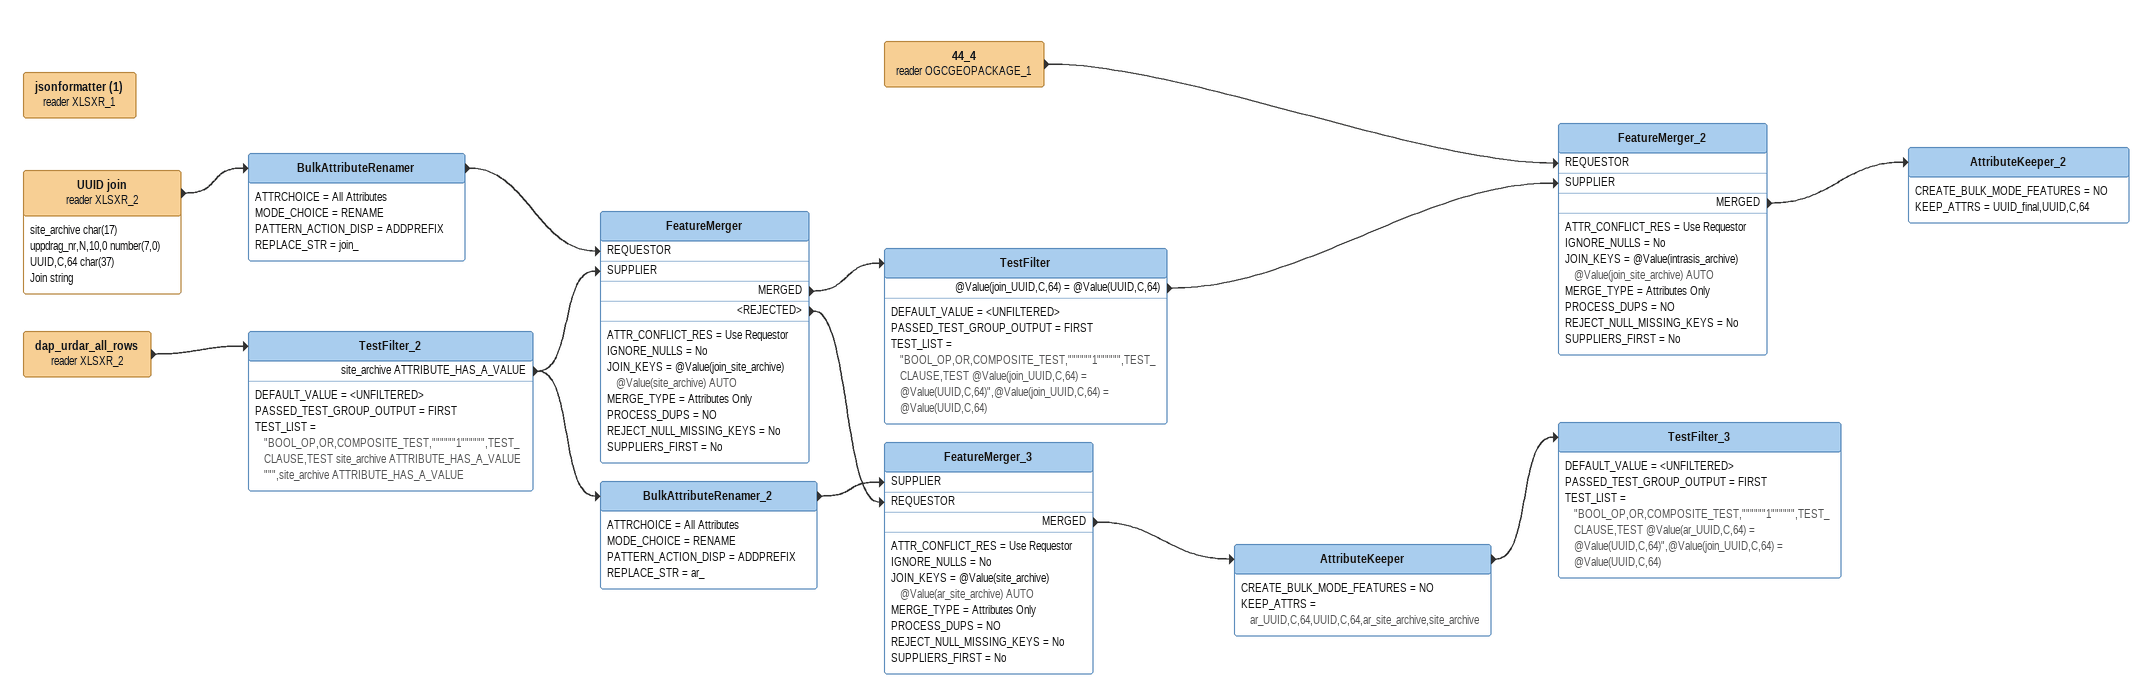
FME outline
jsonformatter (1) (reader XLSXR_1)
dap_urdar_all_rows (reader XLSXR_2)
    -> TestFilter_2
TestFilter_2
    DEFAULT_VALUE = <UNFILTERED>
    PASSED_TEST_GROUP_OUTPUT = FIRST
    TEST_LIST = "BOOL_OP,OR,COMPOSITE_TEST,""""""1"""""",TEST_CLAUSE,TEST site_archive ATTRIBUTE_HAS_A_VALUE """,site_archive ATTRIBUTE_HAS_A_VALUE
    site_archive ATTRIBUTE_HAS_A_VALUE -> FeatureMerger [SUPPLIER]
    site_archive ATTRIBUTE_HAS_A_VALUE -> BulkAttributeRenamer_2
BulkAttributeRenamer_2
    ATTRCHOICE = All Attributes
    MODE_CHOICE = RENAME
    PATTERN_ACTION_DISP = ADDPREFIX
    REPLACE_STR = ar_
    -> FeatureMerger_3 [SUPPLIER]
UUID join (reader XLSXR_2)
    attributes: site_archive char(17), uppdrag_nr,N,10,0 number(7,0), UUID,C,64 char(37), Join string
    -> BulkAttributeRenamer
BulkAttributeRenamer
    ATTRCHOICE = All Attributes
    MODE_CHOICE = RENAME
    PATTERN_ACTION_DISP = ADDPREFIX
    REPLACE_STR = join_
    -> FeatureMerger [REQUESTOR]
FeatureMerger
    ATTR_CONFLICT_RES = Use Requestor
    IGNORE_NULLS = No
    JOIN_KEYS = @Value(join_site_archive) @Value(site_archive) AUTO
    MERGE_TYPE = Attributes Only
    PROCESS_DUPS = NO
    REJECT_NULL_MISSING_KEYS = No
    SUPPLIERS_FIRST = No
    MERGED -> TestFilter
    <REJECTED> -> FeatureMerger_3 [REQUESTOR]
TestFilter
    DEFAULT_VALUE = <UNFILTERED>
    PASSED_TEST_GROUP_OUTPUT = FIRST
    TEST_LIST = "BOOL_OP,OR,COMPOSITE_TEST,""""""1"""""",TEST_CLAUSE,TEST @Value(join_UUID,C,64) = @Value(UUID,C,64)",@Value(join_UUID,C,64) = @Value(UUID,C,64)
    @Value(join_UUID,C,64) = @Value(UUID,C,64) -> FeatureMerger_2 [SUPPLIER]
FeatureMerger_3
    ATTR_CONFLICT_RES = Use Requestor
    IGNORE_NULLS = No
    JOIN_KEYS = @Value(site_archive) @Value(ar_site_archive) AUTO
    MERGE_TYPE = Attributes Only
    PROCESS_DUPS = NO
    REJECT_NULL_MISSING_KEYS = No
    SUPPLIERS_FIRST = No
    MERGED -> AttributeKeeper
AttributeKeeper
    CREATE_BULK_MODE_FEATURES = NO
    KEEP_ATTRS = ar_UUID,C,64,UUID,C,64,ar_site_archive,site_archive
    -> TestFilter_3
TestFilter_3
    DEFAULT_VALUE = <UNFILTERED>
    PASSED_TEST_GROUP_OUTPUT = FIRST
    TEST_LIST = "BOOL_OP,OR,COMPOSITE_TEST,""""""1"""""",TEST_CLAUSE,TEST @Value(ar_UUID,C,64) = @Value(UUID,C,64)",@Value(join_UUID,C,64) = @Value(UUID,C,64)
44_4 (reader OGCGEOPACKAGE_1)
    -> FeatureMerger_2 [REQUESTOR]
FeatureMerger_2
    ATTR_CONFLICT_RES = Use Requestor
    IGNORE_NULLS = No
    JOIN_KEYS = @Value(intrasis_archive) @Value(join_site_archive) AUTO
    MERGE_TYPE = Attributes Only
    PROCESS_DUPS = NO
    REJECT_NULL_MISSING_KEYS = No
    SUPPLIERS_FIRST = No
    MERGED -> AttributeKeeper_2
AttributeKeeper_2
    CREATE_BULK_MODE_FEATURES = NO
    KEEP_ATTRS = UUID_final,UUID,C,64
